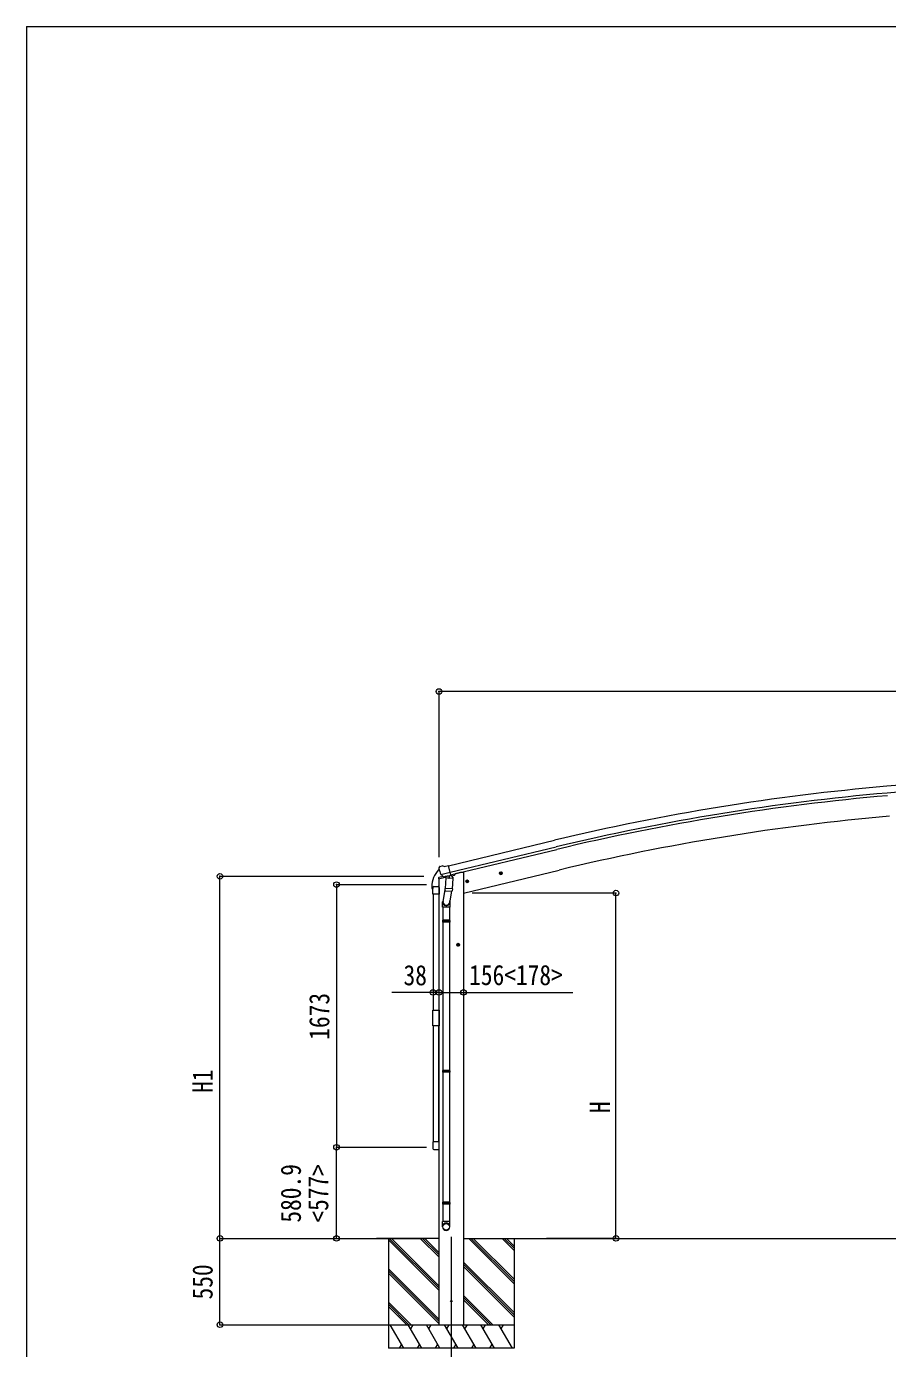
# Model space of a CAD drawing. Units: millimetres at full size. Extents: x -9783 to 9892, y -6828 to 6752.
# Drawn here: x -9783 to -4297, y -1671 to 6752 of the extents above; entities that cross this region are included whole.
import ezdxf
from ezdxf.enums import TextEntityAlignment as Align

# ---------------------------------------------------------------- set-up
doc = ezdxf.new("R2010")
doc.units = ezdxf.units.MM
doc.header["$LTSCALE"] = 35
doc.header["$PDMODE"] = 32
doc.header["$PDSIZE"] = 35
for name, color, linetype, lineweight in [('0-0_0', 7, 'Continuous', 9), ('0-1_本体', 4, 'Continuous', 9), ('0-2_部品', 7, 'Continuous', 9), ('0-8_PARTS2', 2, 'Continuous', 9), ('0-A_寸法', 6, 'Continuous', 9), ('1-0_FRAME', 6, 'Continuous', 9), ('1-1_GLASS', 4, 'Continuous', 9), ('1-2_GLASS_SEAL', 7, 'Continuous', 9), ('1-A', 6, 'Continuous', 9), ('F-0_240', 7, 'Continuous', 9)]:
    doc.layers.add(name, color=color, linetype=linetype, lineweight=lineweight)
doc.styles.add('ＭＳ ゴシック', font='')
doc.styles.get('ＭＳ ゴシック').set_extended_font_data('MS Gothic')

msp = doc.modelspace()

# ---------------------------------------------------------------- linework, layer by layer
at = {"layer": '0-0_0'}
for p, q in [((-7154.34, -968.88), (-7553.01, -968.88)), ((-7476.09, -968.88), (-7476.09, -1668.88)), ((-7153.84, -1300.64), (-7476.09, -978.39)), ((-7153.84, -1286.5), (-7471.45, -968.89)), ((-7153.84, -1272.36), (-7457.31, -968.89)), ((-7153.84, -1088.51), (-7273.47, -968.88)), ((-7153.84, -1074.37), (-7259.33, -968.88)), ((-7153.84, -1060.23), (-7245.18, -968.88)), ((-6998.34, -968.88), (-129.37, -968.88)), ((-6676.09, -1257.89), (-6965.1, -968.88)), ((-6676.09, -1243.75), (-6950.96, -968.88)), ((-6676.09, -1229.61), (-6936.82, -968.88)), ((-6676.09, -1045.76), (-6752.97, -968.88)), ((-6676.09, -1031.62), (-6738.83, -968.88)), ((-6724.67, -968.89), (-6724.68, -968.88)), ((-6676.09, -1017.47), (-6724.67, -968.89)), ((-6676.09, -968.88), (-6676.09, -1668.88)), ((-7153.84, -1484.49), (-7476.09, -1162.24)), ((-7153.84, -1498.63), (-7476.09, -1176.38)), ((-6676.09, -1441.74), (-6998.34, -1119.49)), ((-6676.09, -1455.88), (-6998.34, -1133.63)), ((-6676.09, -1470.02), (-6998.34, -1147.77)), ((-7153.84, -1512.77), (-7476.09, -1190.52)), ((-6811.08, -1518.88), (-6998.34, -1331.62)), ((-6825.22, -1518.88), (-6998.34, -1345.76)), ((-7331.58, -1518.88), (-7476.09, -1374.37)), ((-7345.72, -1518.88), (-7476.09, -1388.51)), ((-7359.86, -1518.88), (-7476.09, -1402.65)), ((-6839.36, -1518.88), (-6998.34, -1359.9)), ((-7476.09, -1518.88), (-6676.09, -1518.88)), ((-7379.2, -1668.88), (-7465.8, -1518.88)), ((-7263.73, -1668.88), (-7350.33, -1518.88)), ((-7320.33, -1518.88), (-7335.33, -1544.86)), ((-7148.26, -1668.88), (-7234.86, -1518.88)), ((-7219.86, -1544.86), (-7204.86, -1518.88)), ((-7032.79, -1668.88), (-7119.39, -1518.88)), ((-7104.39, -1544.86), (-7089.39, -1518.88)), ((-6917.32, -1668.88), (-7003.92, -1518.88)), ((-6988.92, -1544.86), (-6973.92, -1518.88)), ((-6801.85, -1668.88), (-6888.45, -1518.88)), ((-6873.45, -1544.86), (-6858.45, -1518.88)), ((-6686.38, -1668.88), (-6772.98, -1518.88)), ((-6757.98, -1544.86), (-6742.98, -1518.88)), ((-6676.09, -1668.88), (-7476.09, -1668.88)), ((-7394.2, -1642.9), (-7409.19, -1668.88)), ((-7278.73, -1642.9), (-7293.72, -1668.88)), ((-7163.26, -1642.9), (-7178.25, -1668.88)), ((-7047.79, -1642.9), (-7062.78, -1668.88)), ((-6932.32, -1642.9), (-6947.32, -1668.88)), ((-6816.85, -1642.9), (-6831.84, -1668.88))]:
    msp.add_line(p, q, dxfattribs=at)
at = {"layer": '0-1_本体'}
for p, q in [((-3610.3, 1971.5), (-4301.72, 1911.27)), ((-3606.54, 1928.5), (-4297.97, 1868.26)), ((-7094.32, 1405.35), (-6418.63, 1567.3)), ((-7084.24, 1363.37), (-6408.57, 1525.32)), ((-7080.31, 1347.01), (-6404.65, 1508.96)), ((-6998.84, 1231.12), (-6388.03, 1377.76)), ((-6998.5, 1361.12), (-6998.5, -1518.88)), ((-7154.5, 1322.15), (-7154.5, -1518.88))]:
    msp.add_line(p, q, dxfattribs=at)
msp.add_lwpolyline([(-6998.5, 1361.12), (-7018.5, 1361.12), (-7052.35, 1353)], dxfattribs=at)
for centre, radius, start, end in [((-3045.88, -12503.95), 14469.82, 94.97901, 103.47901), ((-3045.88, -12503.95), 14426.65, 94.97901, 103.47901), ((-3045.88, -12503.95), 14409.82, 94.97901, 103.47901), ((-3028.46, -12617.05), 14392.42, 95.00113, 103.49889)]:
    msp.add_arc(centre, radius, start, end, dxfattribs=at)
at = {"layer": '0-2_部品'}
for p, q in [((-7155.77, 1389.75), (-7155.5, 1388.6)), ((-7155.77, 1389.75), (-7155.5, 1388.6)), ((-7151.55, 1398.33), (-7155.41, 1392.03)), ((-7151.55, 1398.33), (-7155.41, 1392.03)), ((-7148.46, 1400.58), (-7135.28, 1403.74)), ((-7148.46, 1400.58), (-7135.28, 1403.74)), ((-7141.72, 1349.44), (-7084.21, 1363.25)), ((-7141.72, 1349.44), (-7084.21, 1363.25)), ((-7124.87, 1334.53), (-7141.24, 1349.03)), ((-7124.87, 1334.53), (-7141.24, 1349.03)), ((-7120.72, 1401.06), (-7133.98, 1403.76)), ((-7120.72, 1401.06), (-7133.98, 1403.76)), ((-7120.72, 1401.06), (-7094.79, 1407.29)), ((-7120.72, 1401.06), (-7094.79, 1407.29)), ((-7052.35, 1353.78), (-7052.35, 1350.46)), ((-7052.35, 1353.78), (-7052.35, 1350.46)), ((-6770.04, 1355.06), (-6750.59, 1359.73)), ((-6770.04, 1355.06), (-6750.59, 1359.73)), ((-6765.48, 1362.84), (-6767.61, 1355.64)), ((-6765.48, 1362.84), (-6767.61, 1355.64)), ((-6758.18, 1364.59), (-6765.48, 1362.84)), ((-6758.18, 1364.59), (-6765.48, 1362.84)), ((-6757.98, 1347.67), (-6762.65, 1367.12)), ((-6757.98, 1347.67), (-6762.65, 1367.12)), ((-6753.01, 1359.15), (-6758.18, 1364.59)), ((-6753.01, 1359.15), (-6758.18, 1364.59)), ((-6755.14, 1351.95), (-6753.01, 1359.15)), ((-6755.14, 1351.95), (-6753.01, 1359.15)), ((-7156.9, 1321.42), (-7114.2, 1331.67)), ((-7156.9, 1321.42), (-7114.2, 1331.67)), ((-7156.9, 1328.31), (-7156.9, 1321.42)), ((-7156.9, 1328.31), (-7156.9, 1321.42)), ((-7128.39, 1337.52), (-7154.6, 1331.23)), ((-7128.39, 1337.52), (-7154.6, 1331.23)), ((-7114.66, 1265.13), (-7129.19, 1177.36)), ((-7114.66, 1265.13), (-7129.19, 1177.36)), ((-7122.16, 1333.97), (-7114.64, 1335.77)), ((-7122.16, 1333.97), (-7114.64, 1335.77)), ((-7121.32, 1334.07), (-7119.79, 1334.44)), ((-7121.32, 1334.07), (-7119.79, 1334.44)), ((-7119.79, 1334.44), (-7083.09, 1343.25)), ((-7119.79, 1334.44), (-7083.09, 1343.25)), ((-7117.95, 1334.21), (-7118.01, 1333.47)), ((-7117.95, 1334.21), (-7118.01, 1333.47)), ((-7117.25, 1332.43), (-7091.44, 1325.99)), ((-7117.25, 1332.43), (-7091.44, 1325.99)), ((-7110.33, 1327.08), (-7115.01, 1260.25)), ((-7110.33, 1327.08), (-7115.01, 1260.25)), ((-7064.64, 1323.89), (-7110.33, 1327.08)), ((-7064.64, 1323.89), (-7110.33, 1327.08)), ((-7108.56, 1330.26), (-7108.79, 1326.98)), ((-7108.56, 1330.26), (-7108.79, 1326.98)), ((-7089.04, 1341.43), (-7090.06, 1326.82)), ((-7089.04, 1341.43), (-7090.06, 1326.82)), ((-7083.09, 1343.25), (-7081.56, 1343.62)), ((-7083.09, 1343.25), (-7081.56, 1343.62)), ((-7080, 1345.72), (-7079.06, 1345.66)), ((-7080, 1345.72), (-7079.06, 1345.66)), ((-7079.06, 1345.66), (-7065.75, 1330.34)), ((-7079.06, 1345.66), (-7065.75, 1330.34)), ((-7075.07, 1341.06), (-7056.18, 1345.6)), ((-7075.07, 1341.06), (-7056.18, 1345.6)), ((-7069.32, 1257.05), (-7064.64, 1323.89)), ((-7069.32, 1257.05), (-7064.64, 1323.89)), ((-7065.75, 1330.34), (-7066.19, 1324)), ((-7065.75, 1330.34), (-7066.19, 1324)), ((-6983.86, 1303.31), (-6964.42, 1307.98)), ((-6983.86, 1303.31), (-6964.42, 1307.98)), ((-6979.31, 1311.09), (-6981.44, 1303.89)), ((-6979.31, 1311.09), (-6981.44, 1303.89)), ((-6972.01, 1312.84), (-6979.31, 1311.09)), ((-6972.01, 1312.84), (-6979.31, 1311.09)), ((-6971.8, 1295.92), (-6976.47, 1315.37)), ((-6971.8, 1295.92), (-6976.47, 1315.37)), ((-6966.84, 1307.4), (-6972.01, 1312.84)), ((-6966.84, 1307.4), (-6972.01, 1312.84)), ((-6968.97, 1300.2), (-6966.84, 1307.4)), ((-6968.97, 1300.2), (-6966.84, 1307.4)), ((-7115.86, 1247.78), (-7114.99, 1260.25)), ((-7115.86, 1247.78), (-7114.99, 1260.25)), ((-7115.47, 1246.42), (-7115.47, 1246.42)), ((-7115.47, 1246.42), (-7115.47, 1246.42)), ((-7069.32, 1257.05), (-7115.01, 1260.25)), ((-7069.32, 1257.05), (-7115.01, 1260.25)), ((-7114.02, 1245.64), (-7072.32, 1242.73)), ((-7114.02, 1245.64), (-7072.32, 1242.73)), ((-7075.84, 1242.97), (-7088.48, 1168.04)), ((-7075.84, 1242.97), (-7088.48, 1168.04)), ((-7069.33, 1257.05), (-7070.22, 1244.36)), ((-7069.33, 1257.05), (-7070.22, 1244.36)), ((-7131.34, 1140.2), (-7131.34, 1174.55)), ((-7131.34, 1140.2), (-7131.34, 1174.55)), ((-7085.34, 1140.2), (-7131.34, 1140.2)), ((-7085.34, 1140.2), (-7131.34, 1140.2)), ((-7129.34, 1140.2), (-7129.34, 1057.68)), ((-7129.34, 1140.2), (-7129.34, 1057.68)), ((-7087.34, 1140.2), (-7087.34, 1057.68)), ((-7087.34, 1140.2), (-7087.34, 1057.68)), ((-7085.34, 1174.86), (-7085.34, 1140.2)), ((-7085.34, 1174.86), (-7085.34, 1140.2)), ((-7131.34, 1055.68), (-7130.34, 1057.68)), ((-7131.34, 1055.68), (-7130.34, 1057.68)), ((-7085.34, 1055.68), (-7131.34, 1055.68)), ((-7085.34, 1055.68), (-7131.34, 1055.68)), ((-7085.34, 1047.68), (-7131.34, 1047.68)), ((-7085.34, 1047.68), (-7131.34, 1047.68)), ((-7086.34, 1057.68), (-7130.34, 1057.68)), ((-7086.34, 1057.68), (-7130.34, 1057.68)), ((-7086.34, 1045.68), (-7130.34, 1045.68)), ((-7086.34, 1045.68), (-7130.34, 1045.68)), ((-7129.34, 1045.68), (-7129.34, 101.49)), ((-7129.34, 1045.68), (-7129.34, 101.49)), ((-7087.34, 1045.68), (-7087.34, 101.49)), ((-7087.34, 1045.68), (-7087.34, 101.49)), ((-7085.34, 1055.68), (-7086.34, 1057.68)), ((-7085.34, 1055.68), (-7086.34, 1057.68)), ((-7085.34, 1047.68), (-7086.34, 1045.68)), ((-7085.34, 1047.68), (-7086.34, 1045.68)), ((-7085.34, 1055.68), (-7085.34, 1047.68)), ((-7085.34, 1055.68), (-7085.34, 1047.68)), ((-7022.84, 901.62), (-7042.84, 901.62)), ((-7022.84, 901.62), (-7042.84, 901.62)), ((-7032.84, 909.13), (-7039.34, 905.37)), ((-7032.84, 909.13), (-7039.34, 905.37)), ((-7039.34, 905.37), (-7039.34, 897.87)), ((-7039.34, 905.37), (-7039.34, 897.87)), ((-7039.34, 897.87), (-7032.84, 894.11)), ((-7039.34, 897.87), (-7032.84, 894.11)), ((-7032.84, 891.62), (-7032.84, 911.62)), ((-7032.84, 891.62), (-7032.84, 911.62)), ((-7026.34, 905.37), (-7032.84, 909.13)), ((-7026.34, 905.37), (-7032.84, 909.13)), ((-7131.34, 99.49), (-7130.34, 101.49)), ((-7131.34, 99.49), (-7130.34, 101.49)), ((-7085.34, 99.49), (-7131.34, 99.49)), ((-7085.34, 99.49), (-7131.34, 99.49)), ((-7085.34, 91.49), (-7131.34, 91.49)), ((-7085.34, 91.49), (-7131.34, 91.49)), ((-7086.34, 101.49), (-7130.34, 101.49)), ((-7086.34, 101.49), (-7130.34, 101.49)), ((-7086.34, 89.49), (-7130.34, 89.49)), ((-7086.34, 89.49), (-7130.34, 89.49)), ((-7129.34, 89.49), (-7129.34, -738.43)), ((-7129.34, 89.49), (-7129.34, -738.43)), ((-7087.34, 89.49), (-7087.34, -738.43)), ((-7087.34, 89.49), (-7087.34, -738.43)), ((-7085.34, 99.49), (-7086.34, 101.49)), ((-7085.34, 99.49), (-7086.34, 101.49)), ((-7085.34, 91.49), (-7086.34, 89.49)), ((-7085.34, 91.49), (-7086.34, 89.49)), ((-7085.34, 99.49), (-7085.34, 91.49)), ((-7085.34, 99.49), (-7085.34, 91.49)), ((-7131.34, -740.43), (-7130.34, -738.43)), ((-7131.34, -740.43), (-7130.34, -738.43)), ((-7085.34, -740.43), (-7131.34, -740.43)), ((-7085.34, -740.43), (-7131.34, -740.43)), ((-7085.34, -748.43), (-7131.34, -748.43)), ((-7085.34, -748.43), (-7131.34, -748.43)), ((-7086.34, -738.43), (-7130.34, -738.43)), ((-7086.34, -738.43), (-7130.34, -738.43)), ((-7086.34, -750.43), (-7130.34, -750.43)), ((-7086.34, -750.43), (-7130.34, -750.43)), ((-7129.34, -750.43), (-7129.34, -860.43)), ((-7129.34, -750.43), (-7129.34, -860.43)), ((-7087.34, -750.43), (-7087.34, -860.43)), ((-7087.34, -750.43), (-7087.34, -860.43)), ((-7085.34, -740.43), (-7086.34, -738.43)), ((-7085.34, -740.43), (-7086.34, -738.43)), ((-7085.34, -748.43), (-7086.34, -750.43)), ((-7085.34, -748.43), (-7086.34, -750.43)), ((-7085.34, -740.43), (-7085.34, -748.43)), ((-7085.34, -740.43), (-7085.34, -748.43)), ((-7131.34, -894.58), (-7131.34, -860.43)), ((-7085.34, -860.43), (-7131.34, -860.43)), ((-7131.34, -894.58), (-7131.34, -860.43)), ((-7085.34, -860.43), (-7131.34, -860.43)), ((-7085.34, -894.58), (-7085.34, -860.43)), ((-7085.34, -894.58), (-7085.34, -860.43))]:
    msp.add_line(p, q, dxfattribs=at)
for points in [[(-7141.99, 1350.02), (-7141.4, 1349.18), (-7141.24, 1349.03)], [(-7141.99, 1350.02), (-7141.4, 1349.18), (-7141.24, 1349.03)], [(-7089.36, 1341.84), (-7079.63, 1344.18), (-7094.79, 1407.29)], [(-7089.36, 1341.84), (-7079.63, 1344.18), (-7094.79, 1407.29)], [(-6767.61, 1355.64), (-6762.44, 1350.2), (-6755.14, 1351.95)], [(-6767.61, 1355.64), (-6762.44, 1350.2), (-6755.14, 1351.95)], [(-7089.36, 1341.84), (-7089.59, 1341.69), (-7114.36, 1335.74), (-7114.64, 1335.77)], [(-7089.36, 1341.84), (-7089.59, 1341.69), (-7114.36, 1335.74), (-7114.64, 1335.77)], [(-6981.44, 1303.89), (-6976.27, 1298.45), (-6968.97, 1300.2)], [(-6981.44, 1303.89), (-6976.27, 1298.45), (-6968.97, 1300.2)], [(-7131.34, 1055.68), (-7131.34, 1047.68), (-7130.34, 1045.68)], [(-7131.34, 1055.68), (-7131.34, 1047.68), (-7130.34, 1045.68)], [(-7032.84, 894.11), (-7026.34, 897.87), (-7026.34, 905.37)], [(-7032.84, 894.11), (-7026.34, 897.87), (-7026.34, 905.37)], [(-7131.34, 99.49), (-7131.34, 91.49), (-7130.34, 89.49)], [(-7131.34, 99.49), (-7131.34, 91.49), (-7130.34, 89.49)], [(-7131.34, -740.43), (-7131.34, -748.43), (-7130.34, -750.43)], [(-7131.34, -740.43), (-7131.34, -748.43), (-7130.34, -750.43)]]:
    msp.add_lwpolyline(points, dxfattribs=at)
for centre, radius in [((-6760.31, 1357.39), 8.5), ((-6760.31, 1357.39), 8.5), ((-6760.31, 1357.39), 7.7), ((-6760.31, 1357.39), 7.7), ((-6760.31, 1357.39), 6.5), ((-6760.31, 1357.39), 6.5), ((-6974.14, 1305.64), 8.5), ((-6974.14, 1305.64), 8.5), ((-6974.14, 1305.64), 7.7), ((-6974.14, 1305.64), 7.7), ((-6974.14, 1305.64), 6.5), ((-6974.14, 1305.64), 6.5), ((-7032.84, 901.62), 8.5), ((-7032.84, 901.62), 8.5), ((-7032.84, 901.62), 7.7), ((-7032.84, 901.62), 7.7), ((-7032.84, 901.62), 6.5), ((-7032.84, 901.62), 6.5)]:
    msp.add_circle(centre, radius, dxfattribs=at)
at = {"layer": '0-2_部品', "color": 4}
msp.add_circle((-7076.59, -1368.88), 4.5, dxfattribs=at)
msp.add_circle((-7076.59, -1368.88), 4.5, dxfattribs=at)
at = {"layer": '0-2_部品'}
for centre, radius, start, end in [((-6958.69, 1435.85), 202.4, 193.5, 205.09125), ((-6958.69, 1435.85), 202.4, 193.5, 205.09125), ((-7147.29, 1395.71), 5, 103.5, 148.5), ((-7147.29, 1395.71), 5, 103.5, 148.5), ((-7134.58, 1400.82), 3, 78.5, 103.5), ((-7134.58, 1400.82), 3, 78.5, 103.5), ((-7057.35, 1350.46), 5, 283.5, 0), ((-7057.35, 1350.46), 5, 283.5, 0), ((-7153.9, 1328.31), 3, 103.5, 180), ((-7153.9, 1328.31), 3, 103.5, 180), ((-7121.44, 1334.56), 0.5, 248.23754, 283.5), ((-7121.44, 1334.56), 0.5, 248.23754, 283.5), ((-7118.45, 1334.25), 0.5, 356, 103.5), ((-7118.45, 1334.25), 0.5, 356, 103.5), ((-7117.01, 1333.4), 1, 176, 256), ((-7117.01, 1333.4), 1, 176, 256), ((-7091.08, 1326.97), 1.03, 250.03897, 351.96569), ((-7091.08, 1326.97), 1.03, 250.03897, 351.96569), ((-7088.44, 1341.35), 0.604, 100.59842, 172.20595), ((-7088.44, 1341.35), 0.604, 100.59842, 172.20595), ((-7081.68, 1344.11), 0.5, 283.5, 318.76246), ((-7081.68, 1344.11), 0.5, 283.5, 318.76246), ((-7113.92, 1247.61), 1.95, 175.04017, 217.47766), ((-7113.92, 1247.61), 1.95, 175.04017, 217.47766), ((-7113.88, 1247.64), 2, 217.40962, 266), ((-7113.88, 1247.64), 2, 217.40962, 266), ((-7072.18, 1244.72), 2, 266, 349.46843), ((-7072.18, 1244.72), 2, 266, 349.46843)]:
    msp.add_arc(centre, radius, start, end, dxfattribs=at)
for centre, major_axis, ratio, start_param, end_param in [((-7152.85, 1390.46), (-1.57, -2.57), 0.99628, 4.712389, 5.4996506), ((-7152.85, 1390.46), (-1.57, -2.57), 0.99628, 4.712389, 5.4996506), ((-7122.88, 1336.79), (-0.73, -2.92), 0.997631, 5.8041905, 6.6006116), ((-7122.88, 1336.79), (-0.73, -2.92), 0.997631, 5.8041905, 6.6006116), ((-7122.82, 1337.02), (2.63, 3.16), 0.650902, 4.0958226, 4.1686332), ((-7122.82, 1337.02), (2.63, 3.16), 0.650902, 4.0958226, 4.1686332), ((-7122.85, 1336.89), (-0.73, -2.92), 0.997631, 0.3902369, 0.4789948), ((-7122.85, 1336.89), (-0.73, -2.92), 0.997631, 0.3902369, 0.4789948), ((-7108.34, 1174.86), (23, 0), 0.996195, 2.5560258, 6.5663028), ((-7108.34, 1174.86), (23, 0), 0.996195, 2.5560258, 6.5663028), ((-7108.34, 1174.86), (21, 0), 0.996195, 2.9349147, 5.9512394), ((-7108.34, 1174.86), (21, 0), 0.996195, 2.9349147, 5.9512394), ((-7108.34, -892.83), (-23, 0), 0.996195, 3.1415927, 6.2831853), ((-7108.34, -892.83), (-23, 0), 0.996195, 3.1415927, 6.2831853), ((-7108.34, -894.58), (-23, 0), 0.996195, 3.1415927, 6.2831853), ((-7108.34, -894.58), (-23, 0), 0.996195, 3.1415927, 6.2831853), ((-7108.34, -894.58), (0, -23.43), 0.981806, 4.712389, 7.8539816), ((-7108.34, -894.58), (0, -23.43), 0.981806, 4.712389, 7.8539816)]:
    msp.add_ellipse(centre, major_axis=major_axis, ratio=ratio, start_param=start_param, end_param=end_param, dxfattribs=at)
msp.add_ellipse((-7108.34, -894.58), major_axis=(21, 0), ratio=0.996195, dxfattribs=at)
msp.add_ellipse((-7108.34, -894.58), major_axis=(21, 0), ratio=0.996195, dxfattribs=at)
at = {"layer": '0-8_PARTS2'}
msp.add_line((-7076.59, -959.67), (-7076.59, -1809.91), dxfattribs=at)
at = {"layer": '0-A_寸法'}
for p, q in [((-7154.5, 2515.02), (-7154.5, 1460.2)), ((27.5, 2515.02), (-7154.5, 2515.02)), ((-8550.17, 1337.87), (-7251.92, 1337.87)), ((-8550.17, -968.88), (-8550.17, 1337.87)), ((-7807.36, 1284.98), (-7807.36, -388.02)), ((-6027.02, 1231.12), (-6943.85, 1231.12)), ((-6027.02, -968.88), (-6027.02, 1231.12)), ((-7154.5, 597.89), (-6998.5, 597.89)), ((-6998.5, 597.89), (-6302.35, 597.89)), ((-8550.17, -968.88), (-7694.78, -968.88)), ((-8550.17, -1518.88), (-8550.17, -968.88)), ((-6027.02, -968.88), (-6469.88, -968.88)), ((-8550.17, -1518.88), (-7476.09, -1518.88))]:
    msp.add_line(p, q, dxfattribs=at)
for p in [(-7154.5, 2515.02), (-8550.17, 1337.87), (-6027.02, 1231.12), (-7154.5, 597.89), (-6998.5, 597.89), (-8550.17, -968.88), (-6027.02, -968.88), (-8550.17, -1518.88)]:
    msp.add_point(p, dxfattribs=at)
at = {"layer": '1-0_FRAME'}
for p, q in [((-7807.36, 1284.98), (-7233.83, 1284.98)), ((-7154.5, 597.89), (-7454.5, 597.89)), ((-7807.36, -388.02), (-7233.83, -388.02)), ((-7807.36, -968.88), (-7233.83, -968.88))]:
    msp.add_line(p, q, dxfattribs=at)
for p in [(-7807.36, 1284.98), (-7192.53, 597.89), (-7154.5, 597.89), (-7807.36, -388.02), (-7807.36, -968.88)]:
    msp.add_point(p, dxfattribs=at)
at = {"layer": '1-1_GLASS'}
for p, q in [((-7192.51, 1223.08), (-7192.51, 484.08)), ((-7154.5, 1223.08), (-7154.5, 484.08)), ((-7192.51, 386.08), (-7192.51, -352.92)), ((-7154.5, -352.92), (-7154.5, 386.08))]:
    msp.add_line(p, q, dxfattribs=at)
at = {"layer": '1-2_GLASS_SEAL'}
for p, q in [((-7201.01, 1271.57), (-7201.01, 1259.82)), ((-7193.74, 1266.58), (-7193.74, 1259.82)), ((-7193.51, 1223.08), (-7193.51, 1266.78)), ((-7188.01, 1272.28), (-7159.01, 1272.28)), ((-7187.74, 1272.58), (-7154.5, 1272.58)), ((-7153.51, 1266.78), (-7153.51, 1223.08)), ((-7200.51, 1259.32), (-7194.24, 1259.32)), ((-7153.51, 1223.08), (-7193.51, 1223.08)), ((-7193.51, -352.92), (-7193.51, -396.62)), ((-7153.51, -352.92), (-7193.51, -352.92)), ((-7188.01, -402.12), (-7159.01, -402.12)), ((-7153.51, -396.62), (-7153.51, -352.92))]:
    msp.add_line(p, q, dxfattribs=at)
msp.add_lwpolyline([(-7193.5, 484.08), (-7153.5, 484.08), (-7153.5, 386.08), (-7193.5, 386.08)], close=True, dxfattribs=at)
for centre, radius, start, end in [((-7048.75, 1271.57), 152.26, 135.14293, 180), ((-7152.26, 1373.6), 6.95, 95.39711, 129.45641), ((-7187.74, 1266.58), 6, 90, 180), ((-7188.01, 1266.78), 5.5, 90, 180), ((-7159.01, 1266.78), 5.5, 0, 90), ((-7200.51, 1259.82), 0.5, 180, 270), ((-7194.24, 1259.82), 0.5, 270, 0), ((-7188.01, -396.62), 5.5, 180, 270), ((-7159.01, -396.62), 5.5, 270, 0)]:
    msp.add_arc(centre, radius, start, end, dxfattribs=at)
at = {"layer": '1-A'}
for p, q in [((-7154.5, 597.89), (-7192.53, 597.89)), ((-7807.36, -968.88), (-7807.36, -388.02))]:
    msp.add_line(p, q, dxfattribs=at)
at = {"layer": 'F-0_240', "color": 5}
for q in [(-9783.03, -6828.1), (9396.97, 6751.9)]:
    msp.add_line((-9783.03, 6751.9), q, dxfattribs=at)

# ---------------------------------------------------------------- texts
at = {"layer": '0-A_寸法', "color": 7, "style": 'ＭＳ ゴシック', "width": 0.85}
msp.add_text('156<178>', height=129, dxfattribs=at).set_placement((-6962.5, 605.89), align=Align.BOTTOM_LEFT)
for s, p in [('H1', (-8558.17, -41.5)), ('H', (-6027.02, -170.88)), ('550', (-8558.17, -1357.88))]:
    msp.add_text(s, height=129, rotation=90, dxfattribs=at).set_placement(p, align=Align.BOTTOM_LEFT)
at = {"layer": '1-0_FRAME', "color": 7, "style": 'ＭＳ ゴシック', "width": 0.85}
msp.add_text('38', height=129, dxfattribs=at).set_placement((-7380.5, 604.89), align=Align.BOTTOM_LEFT)
for s, p in [('1673', (-7814.36, 296.48)), ('580.9', (-7995.72, -868.45)), ('<577>', (-7821.24, -868.45))]:
    msp.add_text(s, height=129, rotation=90, dxfattribs=at).set_placement(p, align=Align.BOTTOM_LEFT)

doc.saveas('drawing.dxf')
